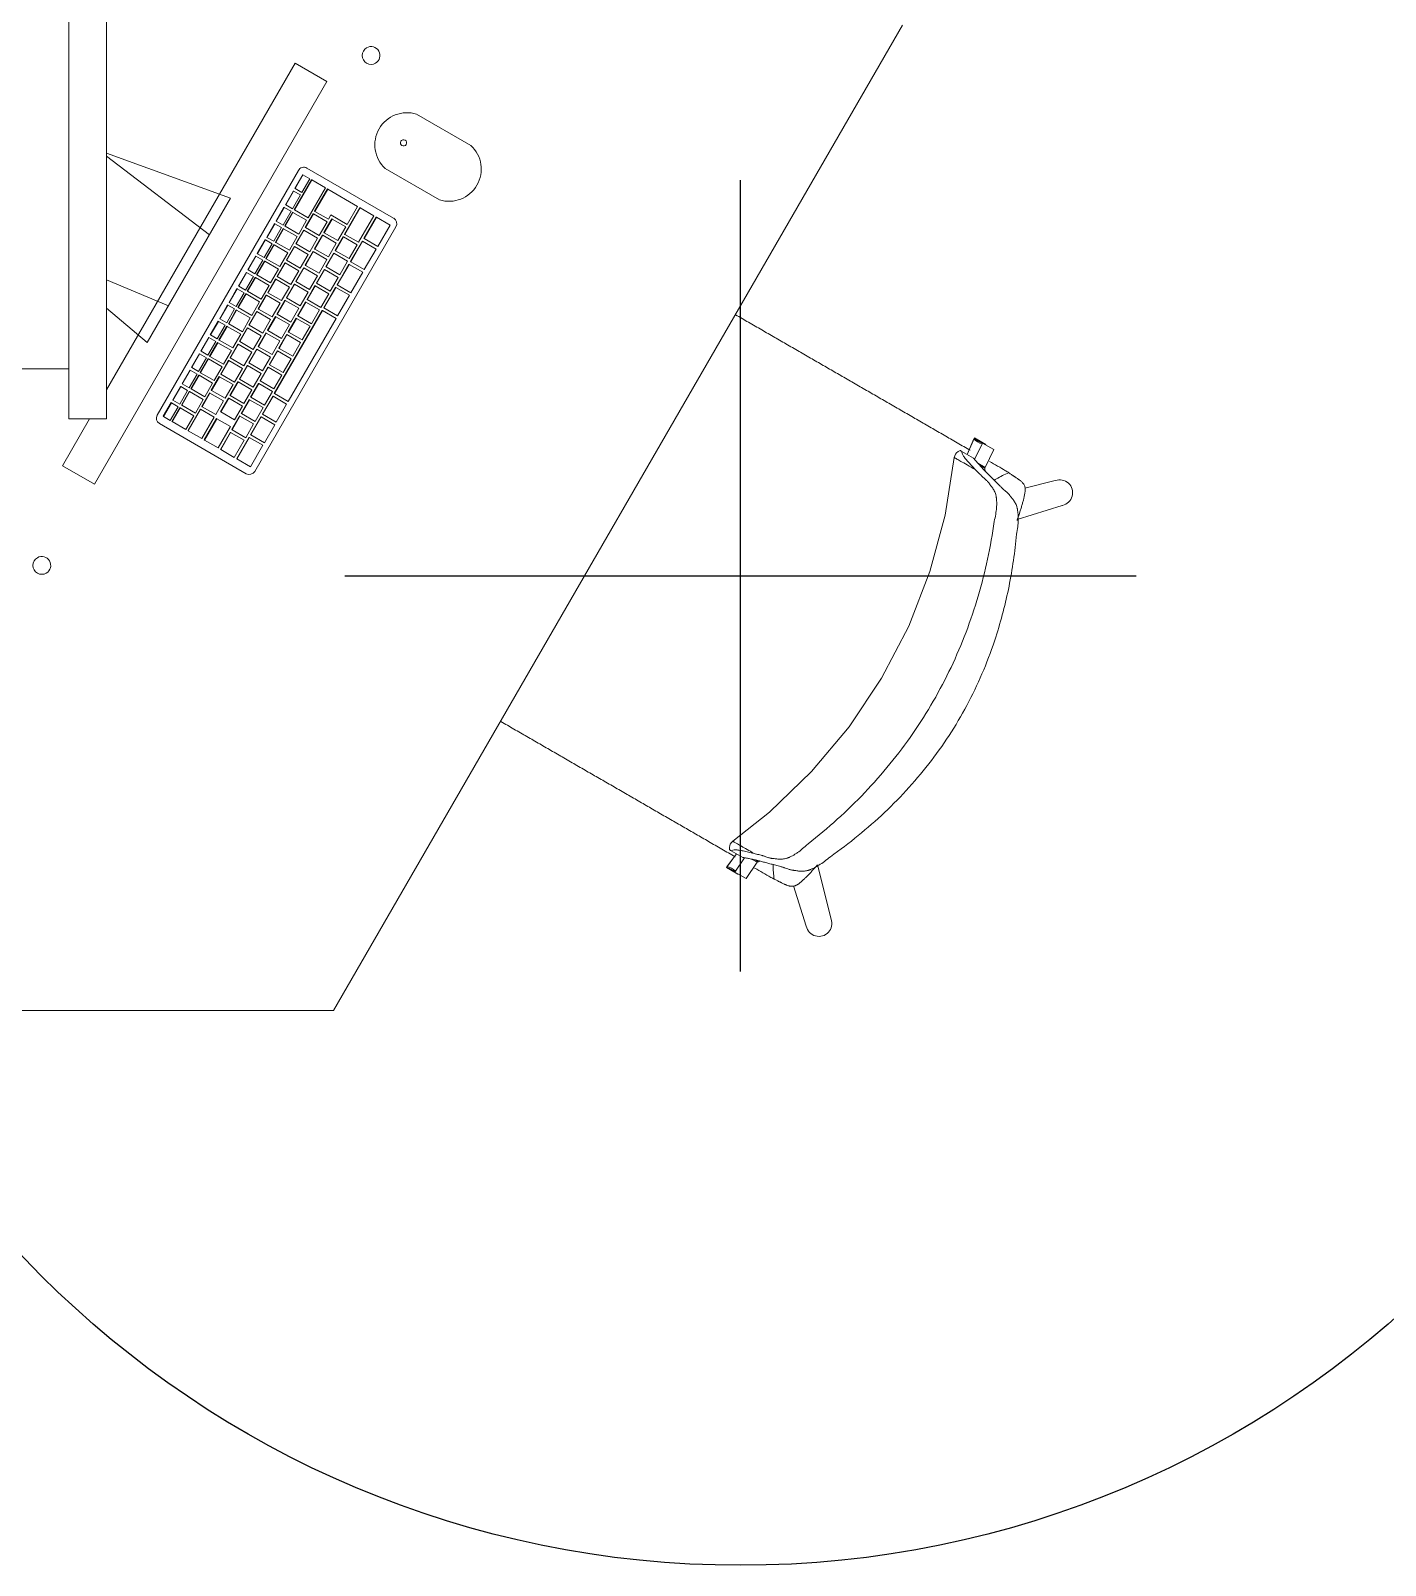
# Model space of a CAD drawing. Header units: millimetres. Extents: x 155920 to 295199, y -4084 to 97293.
# Drawn here: x 171549 to 172918, y 18951 to 20503 of the extents above; entities that cross this region are included whole.
import ezdxf

# ---------------------------------------------------------------- set-up
doc = ezdxf.new("R2010")
doc.units = ezdxf.units.MM
doc.header["$MEASUREMENT"] = 0
for name, color, linetype, lineweight in [('A-GENM', 8, 'CONTINUOUS', 9), ('E-ELEC-EQPM', 8, 'CONTINUOUS', 9), ('I-FURN', 8, 'CONTINUOUS', 9)]:
    doc.layers.add(name, color=color, linetype=linetype, lineweight=lineweight)
doc.layers.add('Social Distancing', color=7, linetype='CONTINUOUS')

msp = doc.modelspace()

# ---------------------------------------------------------------- linework, layer by layer
at = {"layer": 'A-GENM'}
for p, q in [((171994, 20386.5), (171939, 20418.3)), ((171819.6, 20361.4), (171676.9, 20114.1)), ((171815.4, 20321.6), (171832.9, 20351.9)), ((171833.2, 20351.8), (171815.7, 20321.5)), ((171816.1, 20343.2), (171824.1, 20357)), ((171824.3, 20356.9), (171816.3, 20343)), ((171823.2, 20339.1), (171831.2, 20352.9)), ((171824.1, 20357), (171824.3, 20356.9)), ((171831.2, 20352.9), (171824.3, 20356.9)), ((171915.9, 20313.1), (171828.3, 20363.7)), ((171832.9, 20351.9), (171833.2, 20351.8)), ((171847.2, 20343.7), (171833.2, 20351.8)), ((171907.3, 20363.3), (171962.3, 20331.5)), ((171806.6, 20326.7), (171814.6, 20340.6)), ((171814.8, 20340.4), (171806.8, 20326.6)), ((171813.7, 20322.6), (171821.7, 20336.5)), ((171814.6, 20340.6), (171814.8, 20340.4)), ((171821.7, 20336.5), (171814.8, 20340.4)), ((171816.1, 20343.2), (171816.3, 20343)), ((171816.3, 20343), (171823.2, 20339.1)), ((171829.7, 20313.4), (171847.2, 20343.7)), ((171836.1, 20320.1), (171849.1, 20342.6)), ((171849.3, 20342.5), (171836.3, 20319.9)), ((171849.1, 20342.6), (171849.3, 20342.5)), ((171879.5, 20325), (171849.3, 20342.5)), ((171797.1, 20310.3), (171805.1, 20324.1)), ((171805.3, 20324), (171797.3, 20310.1)), ((171804.2, 20306.1), (171812.2, 20320)), ((171805.1, 20324.1), (171805.3, 20324)), ((171812.2, 20320), (171805.3, 20324)), ((171806.6, 20326.7), (171806.8, 20326.6)), ((171806.8, 20326.6), (171813.7, 20322.6)), ((171815.4, 20321.6), (171815.7, 20321.5)), ((171815.7, 20321.5), (171829.7, 20313.4)), ((171836.1, 20320.1), (171836.3, 20319.9)), ((171836.3, 20319.9), (171850.1, 20312)), ((171866.4, 20296.8), (171881.9, 20323.7)), ((171882.1, 20323.5), (171866.6, 20296.7)), ((171869, 20306.8), (171879.5, 20325)), ((171881.9, 20323.7), (171882.1, 20323.5)), ((171895.9, 20315.5), (171882.1, 20323.5)), ((171775.5, 20057.1), (171918.2, 20304.4)), ((171787.6, 20293.8), (171795.6, 20307.7)), ((171795.8, 20307.5), (171787.8, 20293.7)), ((171795.6, 20307.7), (171795.8, 20307.5)), ((171802.7, 20303.5), (171795.8, 20307.5)), ((171797.1, 20310.3), (171797.3, 20310.1)), ((171797.3, 20310.1), (171804.2, 20306.1)), ((171805.9, 20305.2), (171813.9, 20319)), ((171805.9, 20305.2), (171806.2, 20305)), ((171814.2, 20318.9), (171806.2, 20305)), ((171806.2, 20305), (171820, 20297)), ((171813.9, 20319), (171814.2, 20318.9)), ((171828, 20310.9), (171814.2, 20318.9)), ((171820, 20297), (171828, 20310.9)), ((171826.6, 20303.6), (171834.6, 20317.5)), ((171834.8, 20317.3), (171826.8, 20303.5)), ((171834.6, 20317.5), (171834.8, 20317.3)), ((171848.6, 20309.4), (171834.8, 20317.3)), ((171840.6, 20295.5), (171848.6, 20309.4)), ((171845.5, 20298.5), (171853.5, 20312.3)), ((171853.7, 20312.2), (171845.7, 20298.4)), ((171850.1, 20312), (171852.6, 20316.3)), ((171852.6, 20316.3), (171869, 20306.8)), ((171853.5, 20312.3), (171853.7, 20312.2)), ((171867.5, 20304.2), (171853.7, 20312.2)), ((171859.5, 20290.4), (171867.5, 20304.2)), ((171880.4, 20288.7), (171895.9, 20315.5)), ((171885.8, 20292.6), (171898.3, 20314.2)), ((171898.5, 20314.1), (171886, 20292.4)), ((171898.3, 20314.2), (171898.5, 20314.1)), ((171912.3, 20306.1), (171898.5, 20314.1)), ((171899.8, 20284.4), (171912.3, 20306.1)), ((171778.1, 20277.4), (171786.1, 20291.2)), ((171786.3, 20291.1), (171778.3, 20277.2)), ((171786.1, 20291.2), (171786.3, 20291.1)), ((171793.2, 20287.1), (171786.3, 20291.1)), ((171787.6, 20293.8), (171787.8, 20293.7)), ((171787.8, 20293.7), (171794.7, 20289.7)), ((171794.7, 20289.7), (171802.7, 20303.5)), ((171796.4, 20288.7), (171804.4, 20302.6)), ((171796.4, 20288.7), (171796.7, 20288.6)), ((171804.7, 20302.4), (171796.7, 20288.6)), ((171796.7, 20288.6), (171810.5, 20280.6)), ((171804.4, 20302.6), (171804.7, 20302.4)), ((171818.5, 20294.4), (171804.7, 20302.4)), ((171810.5, 20280.6), (171818.5, 20294.4)), ((171817.1, 20287.2), (171825.1, 20301)), ((171825.3, 20300.9), (171817.3, 20287)), ((171825.1, 20301), (171825.3, 20300.9)), ((171839.1, 20292.9), (171825.3, 20300.9)), ((171826.6, 20303.6), (171826.8, 20303.5)), ((171826.8, 20303.5), (171840.6, 20295.5)), ((171831.1, 20279), (171839.1, 20292.9)), ((171836, 20282), (171844, 20295.9)), ((171844.2, 20295.8), (171836.2, 20281.9)), ((171844, 20295.9), (171844.2, 20295.8)), ((171858, 20287.8), (171844.2, 20295.8)), ((171845.5, 20298.5), (171845.7, 20298.4)), ((171845.7, 20298.4), (171859.5, 20290.4)), ((171856.9, 20280.4), (171864.9, 20294.2)), ((171865.1, 20294.1), (171857.1, 20280.2)), ((171864.9, 20294.2), (171865.1, 20294.1)), ((171878.9, 20286.1), (171865.1, 20294.1)), ((171866.4, 20296.8), (171866.6, 20296.7)), ((171866.6, 20296.7), (171880.4, 20288.7)), ((171872.3, 20269.2), (171884.3, 20290)), ((171884.5, 20289.8), (171872.5, 20269)), ((171884.3, 20290), (171884.5, 20289.8)), ((171898.3, 20281.8), (171884.5, 20289.8)), ((171885.8, 20292.6), (171886, 20292.4)), ((171886, 20292.4), (171899.8, 20284.4)), ((171768.6, 20260.9), (171776.6, 20274.8)), ((171776.8, 20274.6), (171768.8, 20260.8)), ((171776.6, 20274.8), (171776.8, 20274.6)), ((171783.7, 20270.6), (171776.8, 20274.6)), ((171778.1, 20277.4), (171778.3, 20277.2)), ((171778.3, 20277.2), (171785.2, 20273.2)), ((171785.2, 20273.2), (171793.2, 20287.1)), ((171786.9, 20272.2), (171794.9, 20286.1)), ((171795.2, 20286), (171787.2, 20272.1)), ((171794.9, 20286.1), (171795.2, 20286)), ((171809, 20278), (171795.2, 20286)), ((171801, 20264.1), (171809, 20278)), ((171807.6, 20270.7), (171815.6, 20284.6)), ((171815.8, 20284.4), (171807.8, 20270.6)), ((171815.6, 20284.6), (171815.8, 20284.4)), ((171829.6, 20276.5), (171815.8, 20284.4)), ((171817.1, 20287.2), (171817.3, 20287)), ((171817.3, 20287), (171831.1, 20279)), ((171821.6, 20262.6), (171829.6, 20276.5)), ((171826.5, 20265.6), (171834.5, 20279.4)), ((171834.7, 20279.3), (171826.7, 20265.4)), ((171834.5, 20279.4), (171834.7, 20279.3)), ((171848.5, 20271.3), (171834.7, 20279.3)), ((171836, 20282), (171836.2, 20281.9)), ((171836.2, 20281.9), (171850, 20273.9)), ((171847.4, 20263.9), (171855.4, 20277.8)), ((171855.6, 20277.6), (171847.6, 20263.8)), ((171850, 20273.9), (171858, 20287.8)), ((171855.4, 20277.8), (171855.6, 20277.6)), ((171869.4, 20269.6), (171855.6, 20277.6)), ((171856.9, 20280.4), (171857.1, 20280.2)), ((171857.1, 20280.2), (171870.9, 20272.2)), ((171870.9, 20272.2), (171878.9, 20286.1)), ((171886.3, 20261.1), (171898.3, 20281.8)), ((171759.1, 20244.5), (171767.1, 20258.3)), ((171767.3, 20258.2), (171759.3, 20244.3)), ((171767.1, 20258.3), (171767.3, 20258.2)), ((171774.2, 20254.2), (171767.3, 20258.2)), ((171768.6, 20260.9), (171768.8, 20260.8)), ((171768.8, 20260.8), (171775.7, 20256.8)), ((171775.7, 20256.8), (171783.7, 20270.6)), ((171777.4, 20255.8), (171785.4, 20269.6)), ((171785.7, 20269.5), (171777.7, 20255.7)), ((171785.4, 20269.6), (171785.7, 20269.5)), ((171799.5, 20261.5), (171785.7, 20269.5)), ((171786.9, 20272.2), (171787.2, 20272.1)), ((171787.2, 20272.1), (171801, 20264.1)), ((171791.5, 20247.7), (171799.5, 20261.5)), ((171798.1, 20254.3), (171806.1, 20268.1)), ((171806.3, 20268), (171798.3, 20254.1)), ((171806.1, 20268.1), (171806.3, 20268)), ((171820.1, 20260), (171806.3, 20268)), ((171807.6, 20270.7), (171807.8, 20270.6)), ((171807.8, 20270.6), (171821.6, 20262.6)), ((171812.1, 20246.1), (171820.1, 20260)), ((171817, 20249.1), (171825, 20263)), ((171825.2, 20262.8), (171817.2, 20249)), ((171825, 20263), (171825.2, 20262.8)), ((171839, 20254.9), (171825.2, 20262.8)), ((171826.5, 20265.6), (171826.7, 20265.4)), ((171826.7, 20265.4), (171840.5, 20257.5)), ((171837.9, 20247.5), (171845.9, 20261.3)), ((171846.1, 20261.2), (171838.1, 20247.3)), ((171840.5, 20257.5), (171848.5, 20271.3)), ((171845.9, 20261.3), (171846.1, 20261.2)), ((171859.9, 20253.2), (171846.1, 20261.2)), ((171847.4, 20263.9), (171847.6, 20263.8)), ((171847.6, 20263.8), (171861.4, 20255.8)), ((171858.8, 20245.8), (171870.8, 20266.6)), ((171871, 20266.4), (171859, 20245.6)), ((171861.4, 20255.8), (171869.4, 20269.6)), ((171870.8, 20266.6), (171871, 20266.4)), ((171884.8, 20258.5), (171871, 20266.4)), ((171872.3, 20269.2), (171872.5, 20269)), ((171872.5, 20269), (171886.3, 20261.1)), ((171872.8, 20237.7), (171884.8, 20258.5)), ((171749.6, 20228), (171757.6, 20241.9)), ((171757.8, 20241.7), (171749.8, 20227.9)), ((171757.6, 20241.9), (171757.8, 20241.7)), ((171764.7, 20237.7), (171757.8, 20241.7)), ((171759.1, 20244.5), (171759.3, 20244.3)), ((171759.3, 20244.3), (171766.2, 20240.3)), ((171766.2, 20240.3), (171774.2, 20254.2)), ((171767.9, 20239.3), (171775.9, 20253.2)), ((171776.2, 20253.1), (171768.2, 20239.2)), ((171775.9, 20253.2), (171776.2, 20253.1)), ((171790, 20245.1), (171776.2, 20253.1)), ((171777.4, 20255.8), (171777.7, 20255.7)), ((171777.7, 20255.7), (171791.5, 20247.7)), ((171782, 20231.2), (171790, 20245.1)), ((171788.6, 20237.8), (171796.6, 20251.7)), ((171796.8, 20251.5), (171788.8, 20237.7)), ((171796.6, 20251.7), (171796.8, 20251.5)), ((171810.6, 20243.5), (171796.8, 20251.5)), ((171798.1, 20254.3), (171798.3, 20254.1)), ((171798.3, 20254.1), (171812.1, 20246.1)), ((171802.6, 20229.7), (171810.6, 20243.5)), ((171807.5, 20232.7), (171815.5, 20246.5)), ((171815.7, 20246.4), (171807.7, 20232.5)), ((171815.5, 20246.5), (171815.7, 20246.4)), ((171829.5, 20238.4), (171815.7, 20246.4)), ((171817, 20249.1), (171817.2, 20249)), ((171817.2, 20249), (171831, 20241)), ((171828.4, 20231), (171836.4, 20244.9)), ((171836.6, 20244.7), (171828.6, 20230.9)), ((171831, 20241), (171839, 20254.9)), ((171836.4, 20244.9), (171836.6, 20244.7)), ((171850.4, 20236.7), (171836.6, 20244.7)), ((171837.9, 20247.5), (171838.1, 20247.3)), ((171838.1, 20247.3), (171851.9, 20239.3)), ((171845.3, 20222.4), (171857.3, 20243.2)), ((171857.5, 20243.1), (171845.5, 20222.3)), ((171851.9, 20239.3), (171859.9, 20253.2)), ((171857.3, 20243.2), (171857.5, 20243.1)), ((171871.3, 20235.1), (171857.5, 20243.1)), ((171858.8, 20245.8), (171859, 20245.6)), ((171859, 20245.6), (171872.8, 20237.7)), ((171749.6, 20228), (171749.8, 20227.9)), ((171749.8, 20227.9), (171756.7, 20223.9)), ((171756.7, 20223.9), (171764.7, 20237.7)), ((171758.4, 20222.9), (171766.4, 20236.7)), ((171766.7, 20236.6), (171758.7, 20222.7)), ((171766.4, 20236.7), (171766.7, 20236.6)), ((171780.5, 20228.6), (171766.7, 20236.6)), ((171767.9, 20239.3), (171768.2, 20239.2)), ((171768.2, 20239.2), (171782, 20231.2)), ((171772.5, 20214.8), (171780.5, 20228.6)), ((171779.1, 20221.4), (171787.1, 20235.2)), ((171787.3, 20235.1), (171779.3, 20221.2)), ((171787.1, 20235.2), (171787.3, 20235.1)), ((171801.1, 20227.1), (171787.3, 20235.1)), ((171788.6, 20237.8), (171788.8, 20237.7)), ((171788.8, 20237.7), (171802.6, 20229.7)), ((171793.1, 20213.2), (171801.1, 20227.1)), ((171798, 20216.2), (171806, 20230.1)), ((171806.2, 20229.9), (171798.2, 20216.1)), ((171806, 20230.1), (171806.2, 20229.9)), ((171820, 20222), (171806.2, 20229.9)), ((171807.5, 20232.7), (171807.7, 20232.5)), ((171807.7, 20232.5), (171821.5, 20224.6)), ((171818.9, 20214.5), (171826.9, 20228.4)), ((171827.1, 20228.3), (171819.1, 20214.4)), ((171821.5, 20224.6), (171829.5, 20238.4)), ((171826.9, 20228.4), (171827.1, 20228.3)), ((171840.9, 20220.3), (171827.1, 20228.3)), ((171828.4, 20231), (171828.6, 20230.9)), ((171828.6, 20230.9), (171842.4, 20222.9)), ((171842.4, 20222.9), (171850.4, 20236.7)), ((171859.3, 20214.3), (171871.3, 20235.1)), ((171740.1, 20211.5), (171748.1, 20225.4)), ((171740.1, 20211.5), (171740.3, 20211.4)), ((171748.3, 20225.3), (171740.3, 20211.4)), ((171740.3, 20211.4), (171747.2, 20207.4)), ((171747.2, 20207.4), (171755.2, 20221.3)), ((171748.1, 20225.4), (171748.3, 20225.3)), ((171755.2, 20221.3), (171748.3, 20225.3)), ((171748.9, 20206.4), (171756.9, 20220.3)), ((171757.2, 20220.1), (171749.2, 20206.3)), ((171756.9, 20220.3), (171757.2, 20220.1)), ((171771, 20212.2), (171757.2, 20220.1)), ((171758.4, 20222.9), (171758.7, 20222.7)), ((171758.7, 20222.7), (171772.5, 20214.8)), ((171763, 20198.3), (171771, 20212.2)), ((171769.6, 20204.9), (171777.6, 20218.8)), ((171777.8, 20218.6), (171769.8, 20204.8)), ((171777.6, 20218.8), (171777.8, 20218.6)), ((171791.6, 20210.6), (171777.8, 20218.6)), ((171779.1, 20221.4), (171779.3, 20221.2)), ((171779.3, 20221.2), (171793.1, 20213.2)), ((171788.5, 20199.8), (171796.5, 20213.6)), ((171796.7, 20213.5), (171788.7, 20199.6)), ((171795.3, 20135.8), (171843.8, 20219.8)), ((171844, 20219.7), (171795.5, 20135.7)), ((171796.5, 20213.6), (171796.7, 20213.5)), ((171810.5, 20205.5), (171796.7, 20213.5)), ((171798, 20216.2), (171798.2, 20216.1)), ((171798.2, 20216.1), (171812, 20208.1)), ((171809.3, 20127.7), (171857.8, 20211.7)), ((171809.4, 20198.1), (171817.4, 20211.9)), ((171817.6, 20211.8), (171809.6, 20198)), ((171812, 20208.1), (171820, 20222)), ((171817.4, 20211.9), (171817.6, 20211.8)), ((171831.4, 20203.8), (171817.6, 20211.8)), ((171818.9, 20214.5), (171819.1, 20214.4)), ((171819.1, 20214.4), (171832.9, 20206.4)), ((171832.9, 20206.4), (171840.9, 20220.3)), ((171843.8, 20219.8), (171844, 20219.7)), ((171857.8, 20211.7), (171844, 20219.7)), ((171845.3, 20222.4), (171845.5, 20222.3)), ((171845.5, 20222.3), (171859.3, 20214.3)), ((171730.6, 20195.1), (171738.6, 20208.9)), ((171738.8, 20208.8), (171730.8, 20195)), ((171737.7, 20191), (171745.7, 20204.8)), ((171738.6, 20208.9), (171738.8, 20208.8)), ((171745.7, 20204.8), (171738.8, 20208.8)), ((171739.4, 20190), (171747.4, 20203.8)), ((171747.7, 20203.7), (171739.7, 20189.8)), ((171747.4, 20203.8), (171747.7, 20203.7)), ((171761.5, 20195.7), (171747.7, 20203.7)), ((171748.9, 20206.4), (171749.2, 20206.3)), ((171749.2, 20206.3), (171763, 20198.3)), ((171753.5, 20181.9), (171761.5, 20195.7)), ((171760.1, 20188.4), (171768.1, 20202.3)), ((171768.3, 20202.2), (171760.3, 20188.3)), ((171768.1, 20202.3), (171768.3, 20202.2)), ((171782.1, 20194.2), (171768.3, 20202.2)), ((171769.6, 20204.9), (171769.8, 20204.8)), ((171769.8, 20204.8), (171783.6, 20196.8)), ((171779, 20183.3), (171787, 20197.2)), ((171787.2, 20197), (171779.2, 20183.2)), ((171783.6, 20196.8), (171791.6, 20210.6)), ((171787, 20197.2), (171787.2, 20197)), ((171801, 20189), (171787.2, 20197)), ((171788.5, 20199.8), (171788.7, 20199.6)), ((171788.7, 20199.6), (171802.5, 20191.6)), ((171799.9, 20181.6), (171807.9, 20195.5)), ((171808.1, 20195.4), (171800.1, 20181.5)), ((171802.5, 20191.6), (171810.5, 20205.5)), ((171807.9, 20195.5), (171808.1, 20195.4)), ((171821.9, 20187.4), (171808.1, 20195.4)), ((171809.4, 20198.1), (171809.6, 20198)), ((171809.6, 20198), (171823.4, 20190)), ((171823.4, 20190), (171831.4, 20203.8)), ((171721.1, 20178.6), (171729.1, 20192.5)), ((171729.3, 20192.4), (171721.3, 20178.5)), ((171728.2, 20174.5), (171736.2, 20188.4)), ((171729.1, 20192.5), (171729.3, 20192.4)), ((171736.2, 20188.4), (171729.3, 20192.4)), ((171729.9, 20173.5), (171737.9, 20187.4)), ((171738.2, 20187.2), (171730.2, 20173.4)), ((171730.6, 20195.1), (171730.8, 20195)), ((171730.8, 20195), (171737.7, 20191)), ((171737.9, 20187.4), (171738.2, 20187.2)), ((171752, 20179.3), (171738.2, 20187.2)), ((171739.4, 20190), (171739.7, 20189.8)), ((171739.7, 20189.8), (171753.5, 20181.9)), ((171750.6, 20172), (171758.6, 20185.8)), ((171758.8, 20185.7), (171750.8, 20171.8)), ((171758.6, 20185.8), (171758.8, 20185.7)), ((171772.6, 20177.7), (171758.8, 20185.7)), ((171760.1, 20188.4), (171760.3, 20188.3)), ((171760.3, 20188.3), (171774.1, 20180.3)), ((171769.5, 20166.9), (171777.5, 20180.7)), ((171777.7, 20180.6), (171769.7, 20166.7)), ((171774.1, 20180.3), (171782.1, 20194.2)), ((171777.5, 20180.7), (171777.7, 20180.6)), ((171791.5, 20172.6), (171777.7, 20180.6)), ((171779, 20183.3), (171779.2, 20183.2)), ((171779.2, 20183.2), (171793, 20175.2)), ((171793, 20175.2), (171801, 20189)), ((171799.9, 20181.6), (171800.1, 20181.5)), ((171800.1, 20181.5), (171813.9, 20173.5)), ((171813.9, 20173.5), (171821.9, 20187.4)), ((171711.6, 20162.2), (171719.6, 20176)), ((171719.8, 20175.9), (171711.8, 20162)), ((171718.7, 20158.1), (171726.7, 20171.9)), ((171719.6, 20176), (171719.8, 20175.9)), ((171726.7, 20171.9), (171719.8, 20175.9)), ((171720.4, 20157.1), (171728.4, 20170.9)), ((171728.7, 20170.8), (171720.7, 20156.9)), ((171721.1, 20178.6), (171721.3, 20178.5)), ((171721.3, 20178.5), (171728.2, 20174.5)), ((171728.4, 20170.9), (171728.7, 20170.8)), ((171742.5, 20162.8), (171728.7, 20170.8)), ((171729.9, 20173.5), (171730.2, 20173.4)), ((171730.2, 20173.4), (171744, 20165.4)), ((171741.1, 20155.5), (171749.1, 20169.4)), ((171749.3, 20169.3), (171741.3, 20155.4)), ((171744, 20165.4), (171752, 20179.3)), ((171749.1, 20169.4), (171749.3, 20169.3)), ((171763.1, 20161.3), (171749.3, 20169.3)), ((171750.6, 20172), (171750.8, 20171.8)), ((171750.8, 20171.8), (171764.6, 20163.9)), ((171760, 20150.4), (171768, 20164.3)), ((171764.6, 20163.9), (171772.6, 20177.7)), ((171768, 20164.3), (171768.2, 20164.1)), ((171769.5, 20166.9), (171769.7, 20166.7)), ((171769.7, 20166.7), (171783.5, 20158.7)), ((171783.5, 20158.7), (171791.5, 20172.6)), ((171790.4, 20165.2), (171798.4, 20179)), ((171790.4, 20165.2), (171790.6, 20165)), ((171798.6, 20178.9), (171790.6, 20165)), ((171790.6, 20165), (171804.4, 20157.1)), ((171798.4, 20179), (171798.6, 20178.9)), ((171812.4, 20170.9), (171798.6, 20178.9)), ((171804.4, 20157.1), (171812.4, 20170.9)), ((171702.1, 20145.7), (171710.1, 20159.6)), ((171710.3, 20159.4), (171702.3, 20145.6)), ((171709.2, 20141.6), (171717.2, 20155.5)), ((171710.1, 20159.6), (171710.3, 20159.4)), ((171717.2, 20155.5), (171710.3, 20159.4)), ((171710.9, 20140.6), (171718.9, 20154.5)), ((171719.2, 20154.3), (171711.2, 20140.5)), ((171711.6, 20162.2), (171711.8, 20162)), ((171711.8, 20162), (171718.7, 20158.1)), ((171718.9, 20154.5), (171719.2, 20154.3)), ((171733, 20146.3), (171719.2, 20154.3)), ((171720.4, 20157.1), (171720.7, 20156.9)), ((171720.7, 20156.9), (171734.5, 20148.9)), ((171731.6, 20139.1), (171739.6, 20152.9)), ((171739.8, 20152.8), (171731.8, 20138.9)), ((171734.5, 20148.9), (171742.5, 20162.8)), ((171739.6, 20152.9), (171739.8, 20152.8)), ((171753.6, 20144.8), (171739.8, 20152.8)), ((171741.1, 20155.5), (171741.3, 20155.4)), ((171741.3, 20155.4), (171755.1, 20147.4)), ((171755.1, 20147.4), (171763.1, 20161.3)), ((171760, 20150.4), (171760.2, 20150.3)), ((171768.2, 20164.1), (171760.2, 20150.3)), ((171760.2, 20150.3), (171774, 20142.3)), ((171782, 20156.1), (171768.2, 20164.1)), ((171774, 20142.3), (171782, 20156.1)), ((171780.9, 20148.7), (171788.9, 20162.6)), ((171780.9, 20148.7), (171781.1, 20148.6)), ((171789.1, 20162.4), (171781.1, 20148.6)), ((171788.9, 20162.6), (171789.1, 20162.4)), ((171802.9, 20154.5), (171789.1, 20162.4)), ((171794.9, 20140.6), (171802.9, 20154.5)), ((171692.6, 20129.3), (171700.6, 20143.1)), ((171700.8, 20143), (171692.8, 20129.1)), ((171699.7, 20125.1), (171707.7, 20139)), ((171700.6, 20143.1), (171700.8, 20143)), ((171707.7, 20139), (171700.8, 20143)), ((171701.4, 20124.2), (171709.4, 20138)), ((171709.7, 20137.9), (171701.7, 20124)), ((171702.1, 20145.7), (171702.3, 20145.6)), ((171702.3, 20145.6), (171709.2, 20141.6)), ((171709.4, 20138), (171709.7, 20137.9)), ((171723.5, 20129.9), (171709.7, 20137.9)), ((171710.9, 20140.6), (171711.2, 20140.5)), ((171711.2, 20140.5), (171725, 20132.5)), ((171722.1, 20122.6), (171730.1, 20136.5)), ((171730.3, 20136.3), (171722.3, 20122.5)), ((171725, 20132.5), (171733, 20146.3)), ((171730.1, 20136.5), (171730.3, 20136.3)), ((171744.1, 20128.4), (171730.3, 20136.3)), ((171731.6, 20139.1), (171731.8, 20138.9)), ((171731.8, 20138.9), (171745.6, 20131)), ((171745.6, 20131), (171753.6, 20144.8)), ((171750.5, 20133.9), (171758.5, 20147.8)), ((171750.5, 20133.9), (171750.7, 20133.8)), ((171758.7, 20147.7), (171750.7, 20133.8)), ((171750.7, 20133.8), (171764.5, 20125.8)), ((171758.5, 20147.8), (171758.7, 20147.7)), ((171772.5, 20139.7), (171758.7, 20147.7)), ((171764.5, 20125.8), (171772.5, 20139.7)), ((171771.4, 20132.3), (171779.4, 20146.1)), ((171779.6, 20146), (171771.6, 20132.1)), ((171779.4, 20146.1), (171779.6, 20146)), ((171793.4, 20138), (171779.6, 20146)), ((171781.1, 20148.6), (171794.9, 20140.6)), ((171783.3, 20115), (171793.8, 20133.2)), ((171785.4, 20124.2), (171793.4, 20138)), ((171793.8, 20133.2), (171794, 20133.1)), ((171795.3, 20135.8), (171795.5, 20135.7)), ((171795.5, 20135.7), (171809.3, 20127.7)), ((171683.1, 20112.8), (171691.1, 20126.7)), ((171691.3, 20126.5), (171683.3, 20112.7)), ((171690.2, 20108.7), (171698.2, 20122.5)), ((171691.1, 20126.7), (171691.3, 20126.5)), ((171698.2, 20122.5), (171691.3, 20126.5)), ((171691.9, 20107.7), (171699.9, 20121.6)), ((171700.2, 20121.4), (171692.2, 20107.6)), ((171692.6, 20129.3), (171692.8, 20129.1)), ((171692.8, 20129.1), (171699.7, 20125.1)), ((171699.9, 20121.6), (171700.2, 20121.4)), ((171714, 20113.4), (171700.2, 20121.4)), ((171701.4, 20124.2), (171701.7, 20124)), ((171701.7, 20124), (171715.5, 20116)), ((171708.1, 20098.4), (171720.6, 20120)), ((171720.8, 20119.9), (171708.3, 20098.2)), ((171715.5, 20116), (171723.5, 20129.9)), ((171720.6, 20120), (171720.8, 20119.9)), ((171734.6, 20111.9), (171720.8, 20119.9)), ((171722.1, 20122.6), (171722.3, 20122.5)), ((171722.3, 20122.5), (171736.1, 20114.5)), ((171736.1, 20114.5), (171744.1, 20128.4)), ((171741, 20117.5), (171749, 20131.3)), ((171749.2, 20131.2), (171741.2, 20117.4)), ((171749, 20131.3), (171749.2, 20131.2)), ((171763, 20123.2), (171749.2, 20131.2)), ((171755, 20109.4), (171763, 20123.2)), ((171761.9, 20115.8), (171769.9, 20129.7)), ((171770.1, 20129.5), (171762.1, 20115.7)), ((171769.9, 20129.7), (171770.1, 20129.5)), ((171783.9, 20121.6), (171770.1, 20129.5)), ((171771.4, 20132.3), (171771.6, 20132.1)), ((171771.6, 20132.1), (171785.4, 20124.2)), ((171775.9, 20107.7), (171783.9, 20121.6)), ((171794, 20133.1), (171783.5, 20114.9)), ((171807.8, 20125.1), (171794, 20133.1)), ((171797.3, 20106.9), (171807.8, 20125.1)), ((171679.2, 20105.4), (171766.8, 20054.8)), ((171683.1, 20112.8), (171683.3, 20112.7)), ((171683.3, 20112.7), (171690.2, 20108.7)), ((171691.9, 20107.7), (171692.2, 20107.6)), ((171692.2, 20107.6), (171706, 20099.6)), ((171706, 20099.6), (171714, 20113.4)), ((171722.1, 20090.3), (171734.6, 20111.9)), ((171724.5, 20088.9), (171737, 20110.6)), ((171737.2, 20110.4), (171724.7, 20088.8)), ((171737, 20110.6), (171737.2, 20110.4)), ((171751, 20102.5), (171737.2, 20110.4)), ((171738.5, 20080.8), (171751, 20102.5)), ((171741, 20117.5), (171741.2, 20117.4)), ((171741.2, 20117.4), (171755, 20109.4)), ((171752.4, 20099.4), (171760.4, 20113.2)), ((171760.6, 20113.1), (171752.6, 20099.2)), ((171760.4, 20113.2), (171760.6, 20113.1)), ((171774.4, 20105.1), (171760.6, 20113.1)), ((171761.9, 20115.8), (171762.1, 20115.7)), ((171762.1, 20115.7), (171775.9, 20107.7)), ((171766.4, 20091.2), (171774.4, 20105.1)), ((171771.3, 20094.2), (171781.8, 20112.4)), ((171782, 20112.3), (171771.5, 20094.1)), ((171781.8, 20112.4), (171782, 20112.3)), ((171795.8, 20104.3), (171782, 20112.3)), ((171783.3, 20115), (171783.5, 20114.9)), ((171783.5, 20114.9), (171797.3, 20106.9)), ((171785.3, 20086.1), (171795.8, 20104.3)), ((171708.1, 20098.4), (171708.3, 20098.2)), ((171708.3, 20098.2), (171722.1, 20090.3)), ((171724.5, 20088.9), (171724.7, 20088.8)), ((171724.7, 20088.8), (171738.5, 20080.8)), ((171740.9, 20079.4), (171750.9, 20096.8)), ((171751.1, 20096.6), (171741.1, 20079.3)), ((171750.9, 20096.8), (171751.1, 20096.6)), ((171764.9, 20088.7), (171751.1, 20096.6)), ((171752.4, 20099.4), (171752.6, 20099.2)), ((171752.6, 20099.2), (171766.4, 20091.2)), ((171754.9, 20071.3), (171764.9, 20088.7)), ((171757.3, 20070), (171769.8, 20091.6)), ((171770, 20091.5), (171757.5, 20069.8)), ((171769.8, 20091.6), (171770, 20091.5)), ((171783.8, 20083.5), (171770, 20091.5)), ((171771.3, 20094.2), (171771.5, 20094.1)), ((171771.5, 20094.1), (171785.3, 20086.1)), ((171740.9, 20079.4), (171741.1, 20079.3)), ((171741.1, 20079.3), (171754.9, 20071.3)), ((171771.3, 20061.9), (171783.8, 20083.5)), ((171757.3, 20070), (171757.5, 20069.8)), ((171757.5, 20069.8), (171771.3, 20061.9))]:
    msp.add_line(p, q, dxfattribs=at)
for centre, radius, start, end in [((171929.4, 20387.2), 32.5, 72.6804, 227.3196), ((171925.9, 20389.2), 3.16, 60, 240), ((171925.9, 20389.2), 3.16, 240, 60), ((171972, 20362.6), 32.5, 252.6804, 47.3196), ((171825.1, 20358.2), 6.35, 60, 150), ((171912.8, 20307.6), 6.35, 330, 60), ((171682.4, 20110.9), 6.35, 150, 240), ((171770, 20060.3), 6.35, 240, 330)]:
    msp.add_arc(centre, radius, start, end, dxfattribs=at)
at = {"layer": 'E-ELEC-EQPM'}
for p, q in [((171587.5, 20110.1), (171587.5, 20910.1)), ((171625.6, 20910.1), (171625.6, 20110.1)), ((171625.6, 20910.1), (171625.6, 20110.1)), ((171587.5, 20160.9), (171495.6, 20160.9)), ((171587.5, 20160.9), (171495.6, 20160.9)), ((171587.5, 20110.1), (171587.5, 20160.9)), ((171625.6, 20110.1), (171587.5, 20110.1)), ((171625.6, 20110.1), (171587.5, 20110.1))]:
    msp.add_line(p, q, dxfattribs=at)
at = {"layer": 'I-FURN'}
for p, q in [((171855.3, 19512.1), (172430.3, 20508)), ((171816.3, 20469.7), (171625.6, 20139.5)), ((171816.3, 20469.7), (171848.4, 20451.2)), ((171613.5, 20044.2), (171848.4, 20451.2)), ((171625.6, 20378.9), (171751, 20333.3)), ((171729.7, 20296.4), (171625.6, 20375.7)), ((171751, 20333.3), (171666.9, 20187.5)), ((171688.2, 20224.4), (171625.6, 20250.6)), ((171666.9, 20187.5), (171625.6, 20222.1)), ((171608.6, 20110.1), (171581.3, 20062.8)), ((172502.4, 20090.1), (172495.6, 20074.2)), ((172502.9, 20090.9), (172495.7, 20074.1)), ((172514.5, 20084.2), (172502.9, 20090.9)), ((172482.5, 20071.2), (172473.4, 20012.8)), ((172482.5, 20071.2), (172483, 20073)), ((172483, 20073), (172483.8, 20074.7)), ((172483.8, 20074.7), (172484.7, 20075.9)), ((172484.7, 20075.9), (172486.5, 20077.4)), ((172486.5, 20077.4), (172488.4, 20078.3)), ((172502, 20070.5), (172490.2, 20077.3)), ((172503, 20069.3), (172510.7, 20084.9)), ((172503.1, 20069.2), (172511.2, 20085.8)), ((172511.2, 20085.8), (172522.7, 20079.1)), ((172522.7, 20079.1), (172513.9, 20061.2)), ((171581.3, 20062.8), (171613.5, 20044.2)), ((172513.9, 20061.2), (172506.3, 20065.6)), ((172513.4, 20060.4), (172508.3, 20063.3)), ((172584.7, 20047.9), (172553.9, 20040.1)), ((172473.4, 20012.8), (172458, 19955.8)), ((172546.3, 20008.5), (172591.8, 20022.8)), ((172458, 19955.8), (172436.5, 19900.7)), ((172436.5, 19900.7), (172409.1, 19848.2)), ((172409.1, 19848.2), (172376.3, 19799.1)), ((172376.3, 19799.1), (172338.4, 19753.7)), ((172338.4, 19753.7), (172295.7, 19712.7)), ((172295.7, 19712.7), (172258.6, 19683.4)), ((172258.6, 19683.4), (172257.3, 19682.1)), ((172262.6, 19670.6), (172252.2, 19656.8)), ((172262.5, 19670.7), (172252.7, 19657.6)), ((172255.7, 19679.1), (172255.3, 19676.9)), ((172255.3, 19676.9), (172255.4, 19674.8)), ((172256.2, 19680.5), (172255.7, 19679.1)), ((172257.3, 19682.1), (172256.2, 19680.5)), ((172269, 19666.9), (172257.2, 19673.7)), ((172252.2, 19656.8), (172263.8, 19650.1)), ((172260.8, 19652.2), (172270.5, 19666.6)), ((172283.5, 19662.1), (172272.4, 19645.5)), ((172278.4, 19665), (172283.5, 19662.1)), ((172281.4, 19664.4), (172284, 19662.9)), ((172358.1, 19604.6), (172344.3, 19659.5)), ((172272.4, 19645.5), (172260.8, 19652.2)), ((172320.1, 19638.4), (172333, 19597.5)), ((170705.3, 19512.1), (171855.3, 19512.1))]:
    msp.add_line(p, q, dxfattribs=at)
for centre, radius, start, end in [((171893.1, 20477.5), 9, 120, 300), ((171893.1, 20477.5), 9, 300, 120), ((172589.1, 20035.6), 13.1, 281.9896, 109.6059), ((171560.3, 19962.1), 9, 120, 300), ((171560.3, 19962.1), 9, 300, 120), ((172345.8, 19600.2), 13.1, 191.9662, 19.5824)]:
    msp.add_arc(centre, radius, start, end, dxfattribs=at)
for centre, start_param, end_param in [((172515.3, 20101.7), 2.819103, 3.398599), ((172515.8, 20102.5), 2.819103, 3.398599), ((172248.7, 19639.8), 6.026179, 6.605675), ((172249.2, 19640.6), 6.026179, 6.605675), ((172260.2, 19633.1), 0.238848, 0.322489)]:
    msp.add_ellipse(centre, major_axis=(8.7, 15.1), ratio=0.978487, start_param=start_param, end_param=end_param, dxfattribs=at)
for points, knots in [([(172261.1, 20215.7), (172261.3, 20215.6), (172265.7, 20213), (172274.7, 20207.8), (172288, 20200.2), (172301.1, 20192.6), (172311.9, 20186.3), (172320.7, 20181.3), (172327.3, 20177.5), (172333.9, 20173.6), (172342.6, 20168.6), (172353.3, 20162.4), (172364, 20156.3), (172372.6, 20151.3), (172379.2, 20147.5), (172385.7, 20143.7), (172394.4, 20138.7), (172405.2, 20132.5), (172416, 20126.3), (172424.7, 20121.2), (172431.4, 20117.4), (172438, 20113.6), (172446.7, 20108.5), (172457.5, 20102.3), (172470.6, 20094.7), (172483.9, 20087), (172493.2, 20081.6), (172498.1, 20078.9), (172498.5, 20078.6)], [-0.751114, -0.751114, -0.751114, -0.751114, -0.75, -0.7142857, -0.6785714, -0.6428571, -0.6071429, -0.5892857, -0.5714286, -0.5535714, -0.5357143, -0.5, -0.4642857, -0.4464286, -0.4285714, -0.4107143, -0.3928571, -0.3571429, -0.3214286, -0.3035714, -0.2857143, -0.2678571, -0.25, -0.2142857, -0.1785714, -0.1428571, -0.1071429, -0.103964, -0.103964, -0.103964, -0.103964]), ([(172482.5, 20071.2), (172482.5, 20071.2), (172482.6, 20071.2), (172483.1, 20070.9), (172483.9, 20070.4), (172485.6, 20069.4), (172489, 20067.5), (172495.2, 20063.9), (172500.9, 20060.6), (172504.1, 20058.7)], [0.3374293, 0.3374293, 0.3374293, 0.3374293, 0.3888889, 0.4444444, 0.5138889, 0.5833333, 0.7222222, 0.8611111, 1, 1, 1, 1]), ([(172522.9, 20006.6), (172523.6, 20009.1), (172524.6, 20013.9), (172525.3, 20019.3), (172525.5, 20023.3), (172525.5, 20026.2), (172525.4, 20028.4), (172525.2, 20029.9), (172525.1, 20030.7), (172525, 20031.3), (172524.9, 20031.9), (172524.8, 20032.7), (172524.5, 20034), (172523.9, 20035.7), (172523, 20037.6), (172522, 20039.3), (172520.9, 20040.9), (172519.9, 20042.3), (172519, 20043.4), (172518.5, 20044.2), (172518.2, 20044.6), (172517.9, 20044.9), (172517.7, 20045.3), (172517.4, 20045.7), (172516.9, 20046.3), (172516.2, 20047.1), (172515.3, 20048), (172514.2, 20049), (172513.1, 20049.9), (172511.9, 20050.9), (172511, 20051.7), (172510.2, 20052.6), (172509, 20053.8), (172507, 20055.8), (172505.2, 20057.6), (172504.1, 20058.7)], [0, 0, 0, 0, 0.0625, 0.125, 0.15625, 0.1875, 0.21875, 0.234375, 0.242188, 0.25, 0.257812, 0.265625, 0.28125, 0.3125, 0.34375, 0.375, 0.40625, 0.4375, 0.46875, 0.484375, 0.492188, 0.5, 0.507812, 0.515625, 0.53125, 0.5625, 0.59375, 0.625, 0.6875, 0.71875, 0.75, 0.78125, 0.8125, 0.875, 1, 1, 1, 1]), ([(172507, 20064.8), (172508.3, 20063.3), (172510.6, 20060.7), (172514.2, 20057), (172517.2, 20054), (172520.3, 20050.8), (172523.6, 20047.6), (172526.5, 20044.6), (172529, 20042.2), (172530.6, 20040.6), (172531.8, 20039.4), (172533.1, 20038.3), (172534.5, 20037.2), (172535.8, 20036), (172536.8, 20035.1), (172537.6, 20034.2), (172538.2, 20033.5), (172538.5, 20033.1), (172538.8, 20032.7), (172539, 20032.4), (172539.4, 20032), (172540, 20031.2), (172540.9, 20030.1), (172542, 20028.7), (172543.1, 20027.2), (172544.1, 20025.5), (172545, 20023.7), (172545.7, 20022), (172546, 20020.6), (172546.2, 20019.9), (172546.4, 20019.3), (172546.5, 20018.6), (172546.6, 20017.8), (172546.8, 20016.3), (172547.1, 20014), (172547.2, 20011), (172547.2, 20006.9), (172546.8, 20001.2), (172546, 19996.2), (172545.5, 19993.6)], [0, 0, 0, 0, 0.142857, 0.214286, 0.285714, 0.357143, 0.428571, 0.5, 0.535714, 0.571429, 0.589286, 0.607143, 0.642857, 0.660714, 0.678571, 0.696429, 0.705357, 0.709821, 0.714286, 0.71875, 0.723214, 0.732143, 0.75, 0.767857, 0.785714, 0.803571, 0.821429, 0.839286, 0.848214, 0.852679, 0.857143, 0.861607, 0.866071, 0.875, 0.892857, 0.910714, 0.928571, 0.964286, 1, 1, 1, 1]), ([(172513.7, 20057.6), (172513.7, 20058.1), (172513.6, 20059.1), (172513.5, 20059.9), (172513.4, 20060.4)], [-0.5281276, -0.5281276, -0.5281276, -0.5281276, -0.3333333, -0.1189454, -0.1189454, -0.1189454, -0.1189454]), ([(172537.8, 20055.7), (172535.4, 20054.9), (172531.1, 20053), (172526.3, 20050.3), (172523.7, 20048.6), (172523, 20048.1)], [0, 0, 0, 0, 0.02777778, 0.05555556, 0.06696683, 0.06696683, 0.06696683, 0.06696683]), ([(172537.8, 20055.7), (172538.7, 20055.1), (172540.1, 20054.2), (172541.7, 20053.1), (172542.6, 20052.5), (172543.3, 20052.1), (172543.9, 20051.6), (172544.8, 20051), (172545.8, 20050.4), (172546.8, 20049.6), (172547.5, 20049.1), (172547.9, 20048.8), (172548.3, 20048.6), (172548.6, 20048.3), (172549, 20048), (172549.7, 20047.5), (172550.6, 20046.7), (172551.6, 20045.7), (172552.5, 20044.7), (172553.2, 20043.6), (172553.8, 20042.2), (172554.1, 20040.9), (172554.2, 20039.8), (172554.2, 20039), (172554.2, 20038.2), (172554.2, 20037.1), (172554, 20035.7), (172553.7, 20033.9), (172553.4, 20032.1), (172553, 20030.3), (172552.6, 20028.7), (172552.2, 20027.1), (172551.7, 20025.5), (172551.2, 20023.7), (172550.5, 20021.2), (172549.1, 20016.9), (172548, 20013.2), (172547.2, 20010.9)], [0, 0, 0, 0, 0.0625, 0.09375, 0.109375, 0.125, 0.140625, 0.15625, 0.1875, 0.21875, 0.234375, 0.242188, 0.25, 0.257812, 0.265625, 0.28125, 0.3125, 0.34375, 0.375, 0.40625, 0.4375, 0.46875, 0.484375, 0.5, 0.515625, 0.53125, 0.5625, 0.59375, 0.625, 0.65625, 0.6875, 0.71875, 0.75, 0.78125, 0.8125, 0.875, 1, 1, 1, 1]), ([(172334.8, 19680.7), (172345, 19688.7), (172364.7, 19705.2), (172401.6, 19741.1), (172442.5, 19791.1), (172481.2, 19858.2), (172504.1, 19918.5), (172516.7, 19968.5), (172521.2, 19993.8), (172522.9, 20006.6)], [-1, -1, -1, -1, -0.9, -0.8, -0.6, -0.4, -0.2, -0.1, 0, 0, 0, 0]), ([(172545.5, 19993.6), (172543.9, 19975.9), (172538.9, 19940.9), (172524.1, 19883.7), (172499.2, 19823.6), (172461, 19763.7), (172421.3, 19719.9), (172385.8, 19688.7), (172367, 19674.5), (172357.4, 19667.7)], [-1, -1, -1, -1, -0.863636, -0.727273, -0.545455, -0.363636, -0.181818, -0.090909, 0, 0, 0, 0]), ([(172261.2, 19667.5), (172260.6, 19667.9), (172257.8, 19669.5), (172252.7, 19672.4), (172245.9, 19676.3), (172239.2, 19680.2), (172230.5, 19685.3), (172219.8, 19691.4), (172209.2, 19697.6), (172200.6, 19702.5), (172194, 19706.3), (172187.4, 19710.1), (172178.7, 19715.1), (172168, 19721.4), (172155.1, 19728.8), (172142, 19736.4), (172128.8, 19744), (172115.9, 19751.4), (172105, 19757.7), (172096.3, 19762.7), (172089.7, 19766.6), (172083.1, 19770.4), (172074.4, 19775.4), (172063.6, 19781.6), (172052.8, 19787.9), (172044.1, 19792.9), (172037.5, 19796.7), (172030.9, 19800.5), (172026.4, 19803.1), (172024, 19804.5), (172023.8, 19804.6)], [-0.8977274, -0.8977274, -0.8977274, -0.8977274, -0.8928571, -0.875, -0.8571429, -0.8392857, -0.8214286, -0.7857143, -0.75, -0.7321429, -0.7142857, -0.6964286, -0.6785714, -0.6428571, -0.6071429, -0.5714286, -0.5357143, -0.5, -0.4642857, -0.4464286, -0.4285714, -0.4107143, -0.3928571, -0.3571429, -0.3214286, -0.3035714, -0.2857143, -0.2678571, -0.25, -0.2485148, -0.2485148, -0.2485148, -0.2485148]), ([(172280.2, 19671), (172277.6, 19672.5), (172273, 19675.2), (172267.4, 19678.3), (172263.3, 19680.7), (172261, 19682), (172259.8, 19682.8), (172259.2, 19683.1), (172258.7, 19683.4), (172258.6, 19683.4), (172258.6, 19683.4)], [0, 0, 0, 0, 0.1111111, 0.2222222, 0.3333333, 0.4444444, 0.5, 0.5555556, 0.6111111, 0.6625707, 0.6625707, 0.6625707, 0.6625707]), ([(172280.2, 19671), (172281.8, 19670.6), (172284.2, 19670), (172287, 19669.2), (172288.6, 19668.8), (172289.8, 19668.5), (172290.9, 19668.1), (172292.4, 19667.6), (172293.7, 19667.1), (172295.2, 19666.6), (172296.3, 19666.3), (172297.4, 19666.1), (172298.2, 19666), (172298.7, 19665.9), (172299.1, 19665.9), (172299.5, 19665.9), (172300, 19665.8), (172300.9, 19665.7), (172302.3, 19665.5), (172304.1, 19665.3), (172306, 19665.2), (172308, 19665.2), (172310, 19665.4), (172311.8, 19665.7), (172313.1, 19666.1), (172313.9, 19666.3), (172314.4, 19666.5), (172315, 19666.8), (172315.8, 19667.1), (172317.1, 19667.7), (172319.1, 19668.7), (172321.6, 19670.1), (172324.9, 19672.3), (172329.3, 19675.7), (172332.9, 19678.9), (172334.8, 19680.7)], [0, 0, 0, 0, 0.125, 0.1875, 0.21875, 0.25, 0.28125, 0.3125, 0.375, 0.40625, 0.4375, 0.46875, 0.484375, 0.492188, 0.5, 0.507812, 0.515625, 0.53125, 0.5625, 0.59375, 0.625, 0.65625, 0.6875, 0.71875, 0.734375, 0.742188, 0.75, 0.757812, 0.765625, 0.78125, 0.8125, 0.84375, 0.875, 0.9375, 1, 1, 1, 1]), ([(172357.4, 19667.7), (172355.3, 19666), (172351.4, 19662.8), (172346.7, 19659.6), (172343.1, 19657.5), (172340.5, 19656.2), (172338.4, 19655.2), (172337, 19654.6), (172336.1, 19654.3), (172335.6, 19654.1), (172335, 19653.9), (172334.2, 19653.7), (172332.9, 19653.4), (172331, 19653.1), (172329, 19653), (172327, 19653), (172325.2, 19653.2), (172323.4, 19653.5), (172322, 19653.7), (172321.1, 19653.8), (172320.5, 19653.9), (172320.1, 19653.9), (172319.7, 19654), (172319.2, 19654.1), (172318.3, 19654.2), (172317.1, 19654.5), (172315.7, 19654.9), (172314, 19655.4), (172312.4, 19656), (172310.8, 19656.6), (172309.6, 19657), (172308.3, 19657.4), (172306.6, 19657.8), (172303.7, 19658.6), (172299.6, 19659.7), (172295.1, 19660.9), (172290.9, 19662.1), (172286.8, 19663.1), (172283, 19664.1), (172279.5, 19664.9), (172277.4, 19665.3), (172276.4, 19665.5)], [0, 0, 0, 0, 0.035714, 0.071429, 0.089286, 0.107143, 0.125, 0.133929, 0.138393, 0.142857, 0.147321, 0.151786, 0.160714, 0.178571, 0.196429, 0.214286, 0.232143, 0.25, 0.267857, 0.276786, 0.28125, 0.285714, 0.290179, 0.294643, 0.303571, 0.321429, 0.339286, 0.357143, 0.392857, 0.410714, 0.428571, 0.446429, 0.464286, 0.5, 0.571429, 0.642857, 0.714286, 0.785714, 0.857143, 0.928571, 1, 1, 1, 1]), ([(172283.5, 19662.1), (172283.9, 19662.3), (172284.7, 19662.6), (172285.6, 19663), (172286, 19663.3)], [-0.8741323, -0.8741323, -0.8741323, -0.8741323, -0.6666667, -0.4718724, -0.4718724, -0.4718724, -0.4718724]), ([(172299.7, 19660.1), (172299.7, 19659.7), (172299.6, 19657.1), (172299.6, 19652.1), (172300.2, 19647.4), (172300.6, 19645)], [0.93933321, 0.93933321, 0.93933321, 0.93933321, 0.94444444, 0.97222222, 1, 1, 1, 1]), ([(172344.1, 19659.2), (172342.5, 19657.4), (172340, 19654.6), (172336.9, 19651.2), (172335.1, 19649.4), (172333.8, 19648), (172332.6, 19646.8), (172331.4, 19645.7), (172330.2, 19644.5), (172328.9, 19643.3), (172327.5, 19642), (172326.1, 19640.9), (172324.9, 19640.1), (172324, 19639.5), (172323.3, 19639.1), (172322.6, 19638.7), (172321.6, 19638.3), (172320.3, 19637.9), (172318.9, 19637.7), (172317.5, 19637.8), (172316.2, 19638), (172314.9, 19638.4), (172313.7, 19638.8), (172312.9, 19639.1), (172312.4, 19639.3), (172312.1, 19639.5), (172311.7, 19639.6), (172311.2, 19639.8), (172310.4, 19640.2), (172309.3, 19640.7), (172308.2, 19641.2), (172307.3, 19641.7), (172306.6, 19642), (172305.8, 19642.4), (172304.8, 19642.9), (172303.1, 19643.8), (172301.6, 19644.5), (172300.6, 19645)], [0, 0, 0, 0, 0.125, 0.1875, 0.21875, 0.25, 0.28125, 0.3125, 0.34375, 0.375, 0.40625, 0.4375, 0.46875, 0.484375, 0.5, 0.515625, 0.53125, 0.5625, 0.59375, 0.625, 0.65625, 0.6875, 0.71875, 0.734375, 0.742188, 0.75, 0.757812, 0.765625, 0.78125, 0.8125, 0.84375, 0.859375, 0.875, 0.890625, 0.90625, 0.9375, 1, 1, 1, 1])]:
    msp.add_open_spline(points, degree=3, knots=knots, dxfattribs=at)
for points in [[(172490.2, 20077.3), (172489.7, 20077.6), (172489, 20078), (172488.5, 20078.3), (172488.4, 20078.4), (172488.8, 20078.1), (172489.1, 20077.9)], [(172504.1, 20058.7), (172502.6, 20060.2), (172499.9, 20063.1), (172496.4, 20067), (172493.5, 20070.4), (172491.4, 20073.3), (172490.3, 20075.7), (172490.2, 20076.8), (172490.2, 20077.3)], [(172502, 20070.5), (172502.8, 20069.6), (172504.3, 20067.8), (172506.1, 20065.8), (172507, 20064.8)], [(172518.1, 20067.3), (172523.8, 20064), (172529.2, 20060.9), (172534.5, 20057.8)], [(172534.5, 20057.8), (172535.1, 20057.5), (172536.1, 20056.8), (172537.2, 20056.1), (172537.8, 20055.7)], [(172546, 20007.4), (172546.4, 20008.6), (172546.8, 20009.8), (172547.2, 20010.9)], [(172547.2, 20010.9), (172546.8, 20009.8), (172546.4, 20008.6), (172546, 20007.5)], [(172256.1, 19674.4), (172255.8, 19674.6), (172255.4, 19674.8), (172255.5, 19674.8), (172256, 19674.4), (172256.7, 19674), (172257.2, 19673.7)], [(172257.2, 19673.7), (172257.6, 19674), (172258.7, 19674.4), (172261.3, 19674.7), (172264.8, 19674.3), (172269.2, 19673.5), (172274.4, 19672.5), (172278.2, 19671.5), (172280.2, 19671)], [(172276.4, 19665.5), (172275.1, 19665.8), (172272.5, 19666.3), (172270.2, 19666.7), (172269, 19666.9)], [(172297.2, 19646.7), (172291.9, 19649.8), (172286.4, 19653), (172280.8, 19656.2)], [(172300.6, 19645), (172300.1, 19645.3), (172298.9, 19645.9), (172297.8, 19646.5), (172297.2, 19646.7)]]:
    msp.add_open_spline(points, degree=3, dxfattribs=at)
at = {"layer": 'Social Distancing'}
for p, q in [((172266.6, 19551.5), (172266.6, 20351.5)), ((172266.6, 19551.5), (172266.6, 20351.5)), ((171866.6, 19951.5), (172666.6, 19951.5)), ((171866.6, 19951.5), (172666.6, 19951.5))]:
    msp.add_line(p, q, dxfattribs=at)
msp.add_circle((172266.6, 19951.5), 1000, dxfattribs=at)
msp.add_circle((172266.6, 19951.5), 1000, dxfattribs=at)

doc.saveas('drawing.dxf')
